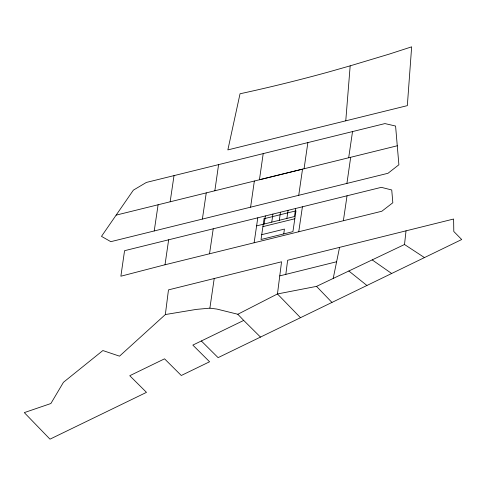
<?xml version="1.0" encoding="UTF-8"?>
<svg xmlns="http://www.w3.org/2000/svg" width="486" height="486" viewBox="0 0 486 486"><rect width="100%" height="100%" fill="white"/><g stroke="black" fill="none" stroke-linecap="round" stroke-linejoin="round"><path stroke-width="0.73" d="M345.765 120.82L350.175 65.841L389.243 54.104L411.648 46.838L407.335 105.638L227.855 149.907L240.035 93.768A816.832 375.903 -20.5 0 0 328.913 71.898L350.175 65.841M260.496 337.096L243.711 320.42L192.839 345.096L209.588 361.772L181.284 375.496L164.547 358.832L129.756 375.714L146.486 392.36L49.985 439.162L24.3 412.614L50.878 403.526L63.441 382.306L102.868 350.546L119.513 356.159L165.343 314.551L196.423 309.382L209.879 308.16L216.884 309.072L237.818 314.26L277.457 293.957L316.526 286.375L404.51 244.507L406.035 230.838L453.614 219.028L453.803 231.488L461.7 239.531L218.093 357.641L201.356 340.978M165.343 314.551L168.472 289.881L281.558 261.79L277.457 293.957L300.476 317.692M285.829 274.371L287.621 260.277L406.035 230.838M214.836 190.773L218.591 164.614M250.6 207.182L254.354 181.023M263.205 153.612L146.377 182.432L133.371 190.141L101.489 236.36L110.808 241.67L387.998 173.277L398.891 164.766L395.586 126.038L384.936 123.584L263.205 153.612L259.439 179.753L302.529 169.14L298.738 195.299M165.009 264.779L168.642 239.798L381.303 187.341L391.74 189.971L392.828 202.747L381.844 211.234L163.569 265.131L120.874 276.218L124.562 250.691L168.642 239.798M304.066 168.764L307.869 142.617M346.913 183.416L350.685 157.282L397.293 145.776M209.879 308.16L214.217 278.514M254.123 242.769L257.787 217.825M264.177 224.01L265.362 215.96M271.747 222.145L272.932 214.095M279.316 220.28L280.501 212.23M283.739 233.912L284.444 229.082L261.735 234.677M286.886 218.414L288.07 210.359M295.64 208.494L294.461 216.549L256.608 225.875M298.744 231.767L302.407 206.817M116.13 215.122L348.681 157.756L352.532 131.572M343.371 220.723L347.04 195.791M154.22 230.959L158.102 204.764M170.149 201.793L174.012 175.622M202.383 219.065L206.246 192.893M209.521 253.789L213.233 228.803M333.202 278.442L339.562 247.374M279.766 275.884L336.628 261.754M262.92 226.628L294.814 218.767M348.681 157.756L350.685 157.282M424.466 257.586L404.51 244.507M372.191 259.895L391.649 273.49M348.851 271.006L366.918 285.476M316.526 286.375L331.956 302.438M237.818 314.26L243.711 320.42M264.08 218.706L261.025 239.507L292.924 231.652L295.98 210.845L264.08 218.706"/></g></svg>
